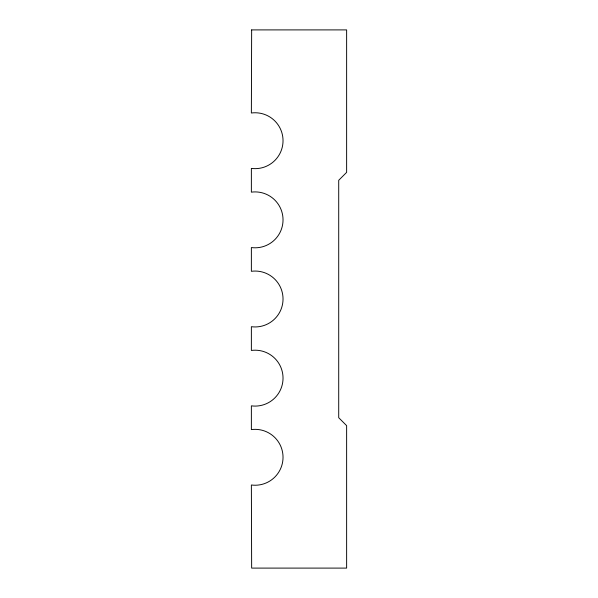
<?xml version="1.0" encoding="UTF-8"?>
<svg xmlns="http://www.w3.org/2000/svg" width="598" height="598" viewBox="0 0 598 598"><rect width="100%" height="100%" fill="white"/><g stroke="black" fill="none" stroke-linecap="round" stroke-linejoin="round"><path stroke-width="0.9" d="M251.653 29.9L251.369 113.007A27.949 27.949 0 0 1 283.033 140.709A27.949 27.949 0 0 1 251.369 168.404L251.369 192.152A27.949 27.949 0 0 1 283.033 219.855A27.949 27.949 0 0 1 251.369 247.557L251.369 271.298A27.949 27.949 0 0 1 283.033 299A27.949 27.949 0 0 1 251.369 326.702L251.369 350.443A27.949 27.949 0 0 1 283.033 378.145A27.949 27.949 0 0 1 251.369 405.848L251.369 429.596A27.949 27.949 0 0 1 283.033 457.291A27.949 27.949 0 0 1 251.369 484.993L251.653 568.1L346.631 568.1L346.631 425.634L338.715 417.718L338.715 180.282L346.631 172.366L346.631 29.9L251.653 29.9"/></g></svg>
